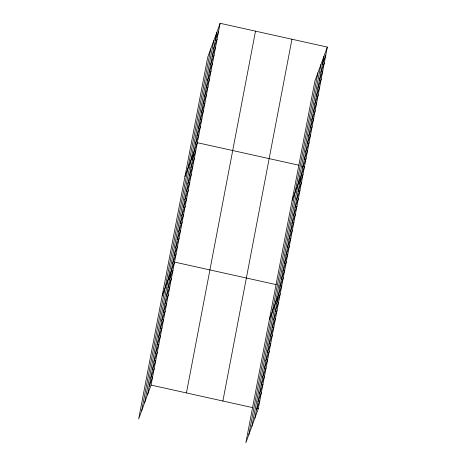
<?xml version="1.0" encoding="UTF-8"?>
<svg xmlns="http://www.w3.org/2000/svg" width="466" height="466" viewBox="0 0 466 466"><rect width="100%" height="100%" fill="white"/><g stroke="black" fill="none" stroke-linecap="round" stroke-linejoin="round"><path stroke-width="0.7" d="M141.641 410.82L210.708 49.035M144.693 402.473L213.766 40.688M147.658 394.37L216.731 32.585M220.127 23.3L207.743 57.137L138.676 418.917L151.06 385.085L220.127 23.3L327.324 47.083L258.257 408.863L245.873 442.7L314.94 80.915L327.324 47.083M186.435 392.931L255.502 31.146M222.882 401.016L291.949 39.231M248.838 434.597L317.905 72.812M251.89 426.25L320.963 64.471M254.855 418.153L323.928 56.369M215.21 40.548L218.606 31.257M213.69 48.505L217.086 39.22M212.17 56.462L215.566 47.177M210.649 64.424L214.051 55.139M209.129 72.381L212.531 63.096M207.609 80.344L211.011 71.053M206.094 88.301L209.49 79.016M204.574 96.258L207.97 86.973M203.054 104.221L206.45 94.936M201.533 112.178L204.929 102.893M200.013 120.141L203.415 110.85M198.493 128.098L201.895 118.813M196.972 136.055L200.374 126.769M195.458 144.017L198.854 134.732M184.95 176.521L197.334 142.689L299.09 165.261M192.417 159.937L195.813 150.646M190.897 167.894L194.293 158.609M189.377 175.851L192.773 166.566M187.856 183.814L191.258 174.529M186.336 191.771L189.738 182.486M184.816 199.728L188.217 190.443M183.301 207.69L186.697 198.405M181.781 215.647L185.177 206.362M180.26 223.61L183.656 214.319M178.74 231.567L182.136 222.282M177.22 239.524L180.622 230.239M175.699 247.487L179.101 238.202M174.179 255.444L177.581 246.159M172.665 263.406L176.061 254.116M162.162 295.91L174.54 262.078L276.297 284.65M169.577 279.565L172.973 270.28M168.01 287.767L171.412 278.476M166.444 295.962L169.845 286.677M164.882 304.164L168.278 294.879M163.316 312.366L166.712 303.081M161.749 320.567L165.15 311.282M160.182 328.769L163.583 319.478M158.621 336.965L162.017 327.68M157.054 345.166L160.45 335.881M155.487 353.368L158.883 344.083M153.92 361.569L157.322 352.284M152.359 369.771L155.755 360.48M150.792 377.967L154.188 368.682M149.225 386.168L152.621 376.883M322.408 64.325L325.804 55.04M320.888 72.288L324.284 62.997M319.367 80.245L322.763 70.96M317.847 88.202L321.249 78.917M316.327 96.165L319.728 86.88M314.806 104.122L318.208 94.837M313.292 112.085L316.688 102.794M311.771 120.042L315.167 110.757M310.251 127.999L313.647 118.714M308.731 135.961L312.127 126.676M307.21 143.918L310.612 134.633M305.69 151.881L309.092 142.59M304.17 159.838L307.572 150.553M302.655 167.795L306.051 158.51M292.147 200.304L304.531 166.473L302.492 166.018M299.615 183.715L303.011 174.43M298.094 191.677L301.49 182.387M296.574 199.634L299.97 190.349M295.054 207.591L298.456 198.306M293.533 215.554L296.935 206.269M292.013 223.511L295.415 214.226M290.499 231.474L293.895 222.183M288.978 239.431L292.374 230.146M287.458 247.388L290.854 238.103M285.938 255.351L289.334 246.065M284.417 263.307L287.819 254.022M282.897 271.264L286.299 261.979M281.377 279.227L284.778 269.942M279.862 287.184L283.258 277.899M269.36 319.693L281.738 285.856L279.699 285.408M276.775 303.343L280.171 294.058M275.208 311.544L278.61 302.259M273.641 319.746L277.043 310.461M272.08 327.947L275.476 318.662M270.513 336.149L273.909 326.858M268.946 344.345L272.348 335.06M267.379 352.546L270.781 343.261M265.818 360.748L269.214 351.463M264.251 368.95L267.647 359.665M262.684 377.151L266.08 367.86M261.117 385.347L264.519 376.062M259.556 393.549L262.952 384.264M257.989 401.75L261.385 392.465M256.422 409.952L259.818 400.667M151.06 385.085L252.811 407.657M256.213 408.414L258.257 408.863"/></g></svg>
